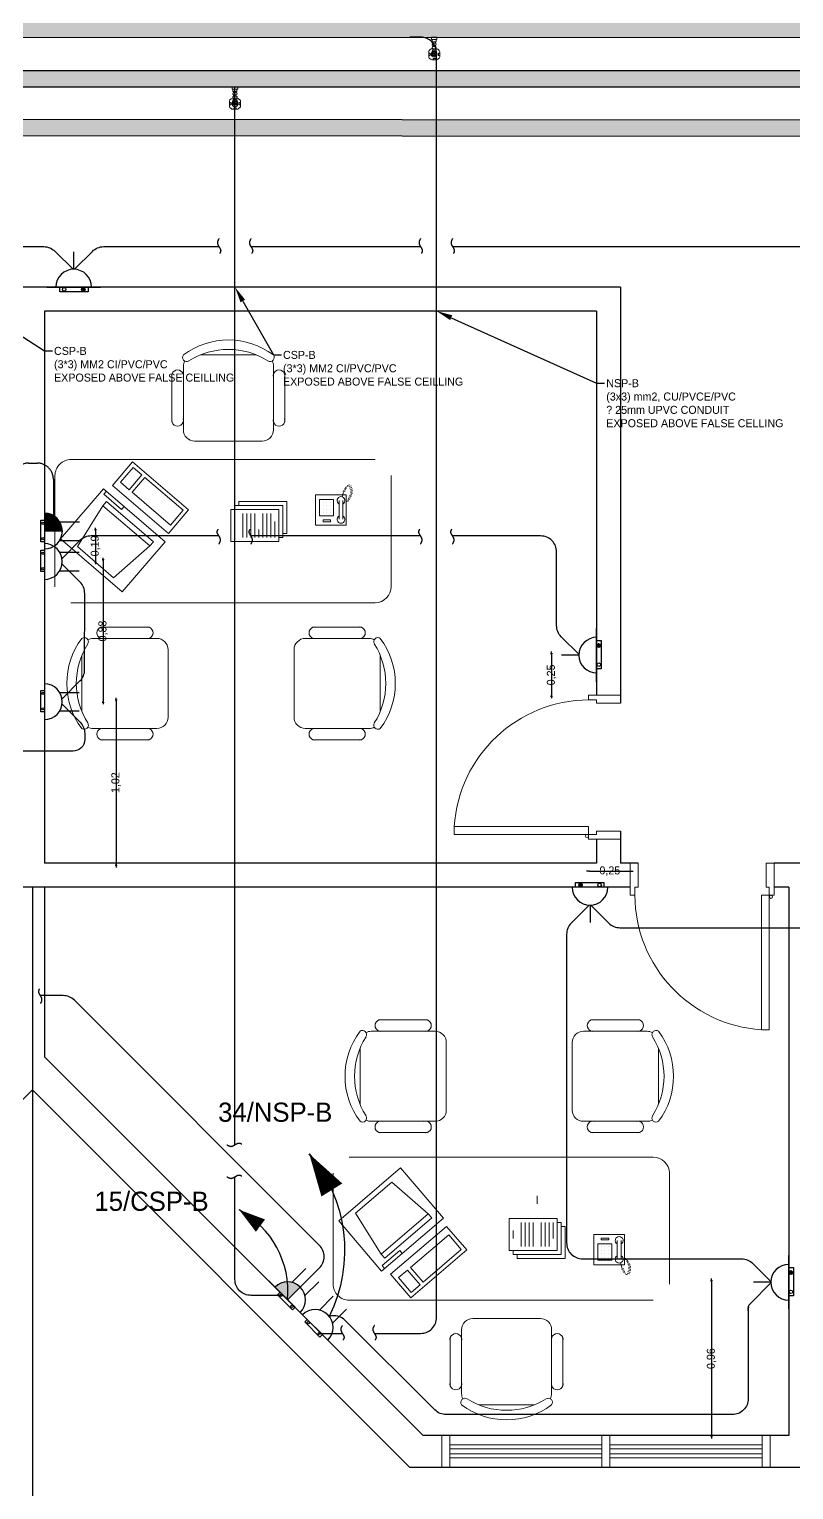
# Model space of a CAD drawing. Extents: x -1451 to 148, y -12854 to 856.
# Drawn here: x 65.38 to 70.16, y 338.76 to 347.89 of the extents above; entities that cross this region are included whole.
import ezdxf
from ezdxf import colors
from ezdxf.entities.mleader import LeaderData, LeaderLine
from ezdxf.enums import TextEntityAlignment as Align
from ezdxf.math import Vec2, Vec3

# ---------------------------------------------------------------- set-up
doc = ezdxf.new("R2010")
doc.units = 0
doc.header["$LTSCALE"] = 0.15
for name, pattern in [('CONTINOUS', [0]), ('HIDDEN', [0.375, 0.25, -0.125]), ('HIDDEN-Z', [3, 2, -1])]:
    doc.linetypes.add(name, pattern=pattern)
doc.layers.get('0').update_dxf_attribs({"color": 252})
doc.layers.get('Defpoints').update_dxf_attribs({"color": 252})
for name, color, linetype in [('0 BDH', 252, 'Continuous'), ('0 DISCON', 252, 'Continuous'), ('0 NORMAL WIRING', 252, 'Continuous'), ('0 sockets', 252, 'Continuous'), ('0 TEXTT', 4, 'Continuous'), ('0 TRATS', 252, 'Continuous'), ('0 UPS WIRING', 252, 'Continuous'), ('0 WIRING 3', 4, 'Continuous'), ('AUTOINCR', 7, 'Continuous'), ('CPTOOLS-TRAY', 1, 'Continuous'), ('E-SOCK', 2, 'Continuous'), ('TEXT', 3, 'Continuous'), ('WIRING', 4, 'Continuous')]:
    doc.layers.add(name, color=color, linetype=linetype)
for name, color, linetype, lineweight in [('0 DIM', 6, 'Continuous', 5), ('0 LEGEND', 140, 'Continuous', 0), ('anal', 252, 'Continuous', 20), ('DOOR', 252, 'Continuous', 20), ('EL-PULL BOX-50', 3, 'Continuous', 0), ('sofa', 252, 'Continuous', 9), ('TMG-LC-ACCEORISE', 1, 'Continuous', 0), ('wall', 252, 'Continuous', 30)]:
    doc.layers.add(name, color=color, linetype=linetype, lineweight=lineweight)
doc.styles.add('SDC-TEXT-ARB', font='sdc-arb.shx')
doc.dimstyles.new('ISO-25', dxfattribs={"dimtxt": 0.05, "dimasz": 0.01, "dimexe": 0, "dimexo": 0, "dimtad": 0, "dimtoh": 1, "dimtxsty": 'Standard', "dimblk": 'CLOSED', "dimcen": 2.5, "dimse1": 1, "dimse2": 1, "dimclrd": 1, "dimadec": 0, "dimazin": 0, "dimtfac": 1, "dimtix": 1, "dimtmove": 1, "dimatfit": 0, "dimfxl": 1, "dimarcsym": 0})

# ---------------------------------------------------------------- blocks, each defined once
blk = doc.blocks.new('CHAIR7')
for p, q in [((20, 12), (3, 12)), ((5.12, 15.04), (17.88, 15.04)), ((0, 9), (0, -9)), ((23, -7.44), (23, 7.44)), ((3, -12), (20, -12)), ((5.12, -15), (17.88, -15))]:
    blk.add_line(p, q)
for centre, radius, start, end in [((3, 9), 3, 90, 180), ((5.56, 13.54), 1.56, 73.7398, 286.2602), ((17.44, 13.54), 1.56, 253.7398, 106.2602), ((20, 9), 3, 62.4156, 90), ((22.34, 11.12), 1.1, 53.3099, 212.0274), ((7, 0), 20, 323.1301, 36.8699), ((4.82, 0), 19.64, 327.5758, 32.4242), ((3, -9), 3, 180, 270), ((20, -9), 3, 270, 297.5844), ((22.34, -11.12), 1.1, 147.9726, 306.6901), ((5.56, -13.5), 1.56, 73.7398, 286.2602), ((17.44, -13.5), 1.56, 253.7398, 106.2602)]:
    blk.add_arc(centre, radius, start, end)
blk = doc.blocks.new('RECTANG')
for p, q in [((1, 1), (0, 1)), ((0, 1), (0, 0)), ((1, 0), (1, 1)), ((0, 0), (1, 0))]:
    blk.add_line(p, q)
blk = doc.blocks.new('FNPHONE')
for p, q in [((-7.29, 6.54), (-7.29, 1.54)), ((-6.29, 6.54), (-6.29, 1.54)), ((-3.87, 4.85), (-3.87, 4.85)), ((-3.87, 3.91), (-3.87, 3.91)), ((-2.94, 4.85), (-2.94, 4.85)), ((-2.94, 3.91), (-2.94, 3.91)), ((-2, 4.85), (-2, 4.85)), ((-2, 3.91), (-2, 3.91)), ((-9.1, 0.22), (-9.7, 0.02)), ((-8.9, 0.62), (-9.5, 0.42)), ((-8.7, 1.02), (-9.3, 0.82)), ((-8.5, 1.42), (-9.1, 1.22)), ((-8.3, 1.82), (-8.9, 1.62)), ((-7.14, 0.56), (-7.5, -0.58)), ((-3.87, 2.97), (-3.87, 2.97)), ((-3.87, 2.03), (-3.87, 2.03)), ((-2.94, 2.97), (-2.94, 2.97)), ((-2.94, 2.03), (-2.94, 2.03)), ((-2, 2.97), (-2, 2.97)), ((-2, 2.03), (-2, 2.03)), ((-9.3, -0.18), (-9.9, -0.38)), ((-9.3, -0.58), (-9.9, -0.78)), ((-9.3, -0.98), (-9.9, -1.18)), ((-9.3, -1.38), (-9.9, -1.58)), ((-9.1, -1.78), (-9.7, -1.98)), ((-8.9, -2.18), (-9.5, -2.38)), ((-8.43, -2.46), (-9.03, -2.66)), ((-7.9, -1.98), (-8.5, -2.18)), ((-7.7, -1.58), (-8.3, -1.78)), ((-7.5, -1.18), (-8.1, -1.38)), ((-7.3, -0.78), (-7.9, -0.98))]:
    blk.add_line(p, q)
for centre, start, end in [((-6.79, 6.54), 298.4915, 241.5085), ((-6.79, 1.54), 118.4915, 61.5085)]:
    blk.add_arc(centre, 1.05, start, end)
for p, xscale, yscale, zscale in [((-8.21, 0), 8.20528234483245, 8.104073169521023, 8.20528234483245), ((-4.81, 1.25), 3.75, 4.375, 3.75), ((-4.03, 6.72), 2.03125, 0.46875, 2.03125)]:
    blk.add_blockref('RECTANG', p, dxfattribs=dict(xscale=xscale, yscale=yscale, zscale=zscale))
blk = doc.blocks.new('IBMAT', base_point=(61, 306))
for p, q in [((75, 307), (75, 306)), ((81, 307), (75, 307)), ((81, 306), (81, 307))]:
    blk.add_line(p, q)
at = {"xscale": 21, "yscale": 17, "zscale": 21}
blk.add_blockref('RECTANG', (61, 306), dxfattribs=at)
blk = doc.blocks.new('KEYBOARD', base_point=(60, 294))
for p, xscale, yscale, zscale in [((60, 294), 19, 8, 19), ((61, 295), 13, 5, 13), ((75, 295), 3, 5, 3)]:
    blk.add_blockref('RECTANG', p, dxfattribs=dict(xscale=xscale, yscale=yscale, zscale=zscale))
blk = doc.blocks.new('FNCOMP')
for p, q in [((-6.64, 16.23), (-8.5, 3.5)), ((6.08, 16.23), (-6.64, 16.23)), ((8, 3.5), (6.08, 16.23)), ((-8.5, 3.5), (-8.5, 2.04)), ((8, 3.5), (-8.5, 3.5)), ((-8.5, 2.04), (8, 2.04)), ((8, 2.04), (8, 3.5))]:
    blk.add_line(p, q)
at = {"xscale": 1.033846153846154, "yscale": 1.033846153846154, "zscale": 1.033846153846154}
for name, p in [('IBMAT', (-10.86, 0)), ('KEYBOARD', (-10.05, -10.5))]:
    blk.add_blockref(name, p, dxfattribs=at)
blk = doc.blocks.new('D90')
at = {"layer": 'DOOR'}
for points in [[(0.03, 0.2), (0.03, 1.04), (0.0783, 1.04), (0.0783, 0.2)], [(0.03, 0.2), (0, 0.2), (0, 0), (0.05, 0), (0.05, 0.15), (0.03, 0.15)], [(0.87, 0.2), (0.9, 0.2), (0.9, 0), (0.85, 0), (0.85, 0.15), (0.87, 0.15)]]:
    blk.add_lwpolyline(points, close=True, dxfattribs=at)
blk.add_circle((0.02, 0.21), 0.01, dxfattribs=at)
blk.add_arc((0.0251, 0.1967), 0.8449, 0.22177, 86.38894, dxfattribs=at)
blk = doc.blocks.new('ARCH')
at = {"layer": 'anal'}
for p, q in [((67.9582, 339.1), (70.0082, 339.1)), ((67.9582, 339), (67.9582, 339.1)), ((68.0082, 339.1), (68.0082, 338.9)), ((68.9582, 339.1), (68.9582, 338.9)), ((69.0082, 339.1), (69.0082, 338.9)), ((69.9582, 339.1), (69.9582, 338.9)), ((70.0082, 339), (70.0082, 339.1)), ((67.9582, 339), (67.9582, 338.9)), ((68.0082, 339.04), (68.9582, 339.04)), ((68.0082, 339.015), (68.9582, 339.015)), ((68.0082, 339), (68.0082, 338.9)), ((68.0082, 338.985), (68.9582, 338.985)), ((68.0082, 338.96), (68.9582, 338.96)), ((69.0082, 339.04), (69.9582, 339.04)), ((69.0082, 339.015), (69.9582, 339.015)), ((69.0082, 338.985), (69.9582, 338.985)), ((69.0082, 338.96), (69.9582, 338.96)), ((69.9582, 339), (69.9582, 338.9)), ((70.0082, 339), (70.0082, 338.9)), ((67.9582, 338.9), (70.0082, 338.9))]:
    blk.add_line(p, q, dxfattribs=at)
at = {"layer": 'sofa'}
for p, q in [((67.6409, 344.4032), (67.6409, 345.0976)), ((65.6409, 344.3032), (67.5409, 344.3032)), ((67.3791, 340.8389), (69.2791, 340.8389)), ((69.3791, 340.7389), (69.3791, 340.0445))]:
    blk.add_line(p, q, dxfattribs=at)
for points in [[(67.5409, 345.1976), (65.6409, 345.1976, 0.414214), (65.5409, 345.0976), (65.5409, 344.4032)], [(69.2791, 339.9445), (67.3791, 339.9445, -0.414214), (67.2791, 340.0445), (67.2791, 340.7389)]]:
    blk.add_lwpolyline(points, format="xyb", dxfattribs=at)
for points in [[(66.6394, 344.6861), (66.9394, 344.6861), (66.9394, 344.8861), (66.6394, 344.8861), (66.6394, 344.6861)], [(66.9394, 344.7111), (66.9644, 344.7111), (66.9644, 344.9111), (66.6644, 344.9111), (66.6644, 344.8861)], [(66.9644, 344.7361), (66.9894, 344.7361), (66.9894, 344.9361), (66.6894, 344.9361), (66.6894, 344.9111)], [(66.6644, 344.7611), (66.6644, 344.8111)], [(66.7144, 344.7111), (66.7144, 344.8611)], [(66.7394, 344.7111), (66.7394, 344.8611)], [(66.7644, 344.7111), (66.7644, 344.8611)], [(66.7894, 344.7111), (66.7894, 344.8611)], [(66.8394, 344.7111), (66.8394, 344.8611)], [(66.8644, 344.7111), (66.8644, 344.8611)], [(66.8894, 344.7111), (66.8894, 344.8611)], [(66.9144, 344.7111), (66.9144, 344.8111)], [(66.8144, 344.7111), (66.8144, 344.7611)], [(68.5527, 340.5973), (68.5527, 340.5473)], [(68.3777, 340.4561), (68.6777, 340.4561), (68.6777, 340.2561), (68.3777, 340.2561), (68.3777, 340.4561)], [(68.6777, 340.4311), (68.7027, 340.4311), (68.7027, 340.2311), (68.4027, 340.2311), (68.4027, 340.2561)], [(68.4527, 340.4311), (68.4527, 340.2811)], [(68.4777, 340.4311), (68.4777, 340.2811)], [(68.5027, 340.4311), (68.5027, 340.2811)], [(68.5277, 340.4311), (68.5277, 340.2811)], [(68.5777, 340.4311), (68.5777, 340.2811)], [(68.6027, 340.4311), (68.6027, 340.2811)], [(68.6277, 340.4311), (68.6277, 340.2811)], [(68.6527, 340.4311), (68.6527, 340.3311)], [(68.4027, 340.3811), (68.4027, 340.3311)], [(68.7027, 340.4061), (68.7277, 340.4061), (68.7277, 340.2061), (68.4277, 340.2061), (68.4277, 340.2311)]]:
    blk.add_lwpolyline(points, dxfattribs=at)
for centre, start, end in [((67.5409, 344.4032), 270, 0), ((69.2791, 340.7389), 0, 90)]:
    blk.add_arc(centre, 0.1, start, end, dxfattribs=at)
at = {"layer": 'wall'}
for p, q in [((69.075, 346.275), (61.725, 346.275)), ((69.075, 346.275), (69.075, 343.6755)), ((68.925, 346.125), (65.475, 346.125)), ((65.475, 346.125), (65.475, 342.675)), ((68.925, 346.125), (68.925, 343.7255)), ((69.075, 342.8755), (69.075, 342.675)), ((68.925, 342.8255), (68.925, 342.675)), ((68.925, 342.675), (65.475, 342.675)), ((69.1837, 342.675), (69.075, 342.675)), ((70.3663, 342.675), (70.0337, 342.675)), ((69.1337, 342.525), (65.475, 342.525)), ((65.475, 342.525), (65.475, 341.4664)), ((70.125, 342.525), (70.0337, 342.525)), ((70.125, 342.525), (70.125, 339.1)), ((67.8414, 339.1), (65.475, 341.4664)), ((65.4, 341.2586), (63.0414, 338.9)), ((67.7586, 338.9), (65.4, 341.2586)), ((70.125, 339.1), (67.8414, 339.1)), ((72.6414, 338.9), (67.7586, 338.9))]:
    blk.add_line(p, q, dxfattribs=at)
at = {"layer": 'DOOR'}
for p, rotation in [((69.075, 342.8255), 90), ((70.0337, 342.675), 180)]:
    blk.add_blockref('D90', p, dxfattribs=dict(at, rotation=rotation))
at = {"layer": 'sofa'}
for name, p, xscale, yscale, zscale, rotation in [('CHAIR7', (66.6243, 345.3122), 0.0234375, 0.0234375, 0.0234375, 90), ('FNCOMP', (66.0364, 344.8495), 0.02343749999997079, 0.02343749999997079, 0.02343749999997079, 139.3987053547845), ('FNPHONE', (67.1685, 344.9773), 0.0234375, 0.0234375, 0.0234375, 180), ('CHAIR7', (66.2474, 343.7985), 0.0234375, 0.0234375, 0.0234375, 180), ('CHAIR7', (67.0344, 343.7985), -0.0234375, 0.0234375, 0.0234375, 180), ('FNCOMP', (67.7746, 340.2926), -0.02343749999997079, 0.0234375, 0.0234375, 40.60129464521547), ('CHAIR7', (68.3625, 339.8299), -0.0234375, 0.0234375, 0.0234375, 90)]:
    blk.add_blockref(name, p, dxfattribs=dict(at, xscale=xscale, yscale=yscale, zscale=zscale, rotation=rotation))
at = {"layer": 'sofa', "yscale": 0.0234375, "zscale": 0.0234375}
for name, p, xscale in [('CHAIR7', (67.9856, 341.3437), -0.0234375), ('CHAIR7', (68.7727, 341.3437), 0.0234375), ('FNPHONE', (68.9067, 340.1648), -0.0234375)]:
    blk.add_blockref(name, p, dxfattribs=dict(at, xscale=xscale))
blk = doc.blocks.new('*U292')
at = {"linetype": 'ByBlock'}
h = blk.add_hatch(dxfattribs=at)
h.set_pattern_fill('ANGLE', color=2)
h.set_pattern_definition([(0, (-301.6926, 2.516), (0, 6.985), [5.08, -1.905]), (90, (-301.6926, 2.516), (-6.985, 4e-16), [5.08, -1.905])])
h.paths.add_polyline_path([(87, -25, 1), (127, -25, 1)])
at = {"color": 6, "linetype": 'ByBlock'}
blk.add_lwpolyline([(-154, 0), (164, 0), (164, -52), (-154, -52)], close=True, dxfattribs=at)
for centre in [(-107, -25), (107, -25)]:
    blk.add_circle(centre, 20.1, dxfattribs=at)
at = {"layer": 'E-SOCK'}
for p, q in [((0, 200), (0, 395)), ((-300, 0), (300, 0))]:
    blk.add_line(p, q, dxfattribs=at)
blk.add_arc((0, 0), 200, 0, 180, dxfattribs=at)
blk = doc.blocks.new('s')
at = {"layer": '0 BDH', "linetype": 'ByBlock'}
h = blk.add_hatch(dxfattribs=at)
h.set_pattern_fill('ANGLE', color=2)
h.set_pattern_definition([(0, (-147.759, -393.318), (0, 6.985), [5.08, -1.905]), (90, (-147.759, -393.318), (-6.985, 4e-16), [5.08, -1.905])])
h.paths.add_polyline_path([(0.073, 0.002, 1), (0.054, 0.002, 1)])
at = {"layer": '0 BDH', "color": 6, "linetype": 'ByBlock'}
blk.add_lwpolyline([(-0.089, 0.015), (0.089, 0.015), (0.089, -0.015), (-0.089, -0.015)], close=True, dxfattribs=at)
for centre in [(-0.064, 0.002), (0.064, 0.002)]:
    blk.add_circle(centre, 0.00918, dxfattribs=at)
blk = doc.blocks.new('*U276')
at = {"layer": 'E-SOCK'}
for p, q in [((-0.077, -0.021), (-0.077, 0.142)), ((0.077, -0.021), (0.077, 0.142)), ((-0.223, -0.149), (0.223, -0.149))]:
    blk.add_line(p, q, dxfattribs=at)
blk.add_arc((0, -0.149), 0.149, 0, 180, dxfattribs=at)
at = {"layer": '0 BDH', "color": 6, "linetype": 'ByBlock'}
blk.add_blockref('s', (-0.005, -0.163), dxfattribs=at)
blk = doc.blocks.new('*U282')
at = {"layer": 'E-SOCK'}
h = blk.add_hatch(color=256, dxfattribs=at)
h.dxf.hatch_style = 1
h.paths.add_polyline_path([(0, 0.074, 0.414214), (-0.149, -0.074), (0, -0.074)])
for p, q in [((-0.077, 0.053), (-0.077, 0.217)), ((0.077, 0.053), (0.077, 0.217)), ((-0.223, -0.074), (0.223, -0.074))]:
    blk.add_line(p, q, dxfattribs=at)
blk.add_lwpolyline([(0, 0.074), (0, -0.074)], dxfattribs=at)
blk.add_arc((0, -0.074), 0.149, 0, 180, dxfattribs=at)
at = {"layer": '0 BDH', "color": 6, "linetype": 'ByBlock'}
blk.add_blockref('s', (-0.001, -0.089), dxfattribs=at)
blk = doc.blocks.new('*U277')
at = {"layer": 'E-SOCK'}
for p, q in [((-0.077, -0.021), (-0.077, 0.142)), ((0.077, -0.021), (0.077, 0.142)), ((-0.223, -0.149), (0.223, -0.149))]:
    blk.add_line(p, q, dxfattribs=at)
blk.add_arc((0, -0.149), 0.149, 0, 180, dxfattribs=at)
at = {"layer": '0 BDH', "color": 6, "linetype": 'ByBlock'}
blk.add_blockref('s', (-0.005, -0.163), dxfattribs=at)
blk = doc.blocks.new('endtick', base_point=(-3267.27, -69559.4))
at = {"layer": 'WIRING', "color": 2, "linetype": 'HIDDEN'}
blk.add_spline([(-3267.27, -69509.4), (-3276.985, -69534.4), (-3267.27, -69559.4), (-3256.425, -69584.4), (-3267.27, -69609.4)], degree=3, dxfattribs=at)
blk = doc.blocks.new('*U64')
at = {"transparency": 33554687}
blk.add_line((-558.4, 70.7), (-626.2, 129.6), dxfattribs=at)
blk.add_lwpolyline([(-626.2, 129.6, 0, 96, 0), (-492.9, 30.1, 96, 96, 0)], format="xyseb", dxfattribs=at)
at = {"ltscale": 0.2, "transparency": 33554687}
blk.add_arc((-214.3, 542.2), 583, 225.0509, 291.5678, dxfattribs=at)
blk = doc.blocks.new('N')
at = {"layer": 'TEXT', "transparency": 33554687, "xscale": -0.0016, "yscale": 0.0016, "zscale": 0.0016, "rotation": 68.01807446485657}
blk.add_blockref('*U64', (0, 0), dxfattribs=at)
blk = doc.blocks.new('U')
at = {"color": 2, "transparency": 33554687}
blk.add_line((0.2034, 0.5248), (0.1838, 0.6124), dxfattribs=at)
blk.add_lwpolyline([(0.1838, 0.6124, 0, 0.096, 0), (0.2079, 0.4479, 0.096, 0.096, 0)], format="xyseb", dxfattribs=at)
at = {"color": 2, "ltscale": 0.2, "transparency": 33554687}
blk.add_arc((-0.375, 0.4464), 0.583, 310.035, 16.55191, dxfattribs=at)
blk = doc.blocks.new('*U299')
at = {"layer": 'CPTOOLS-TRAY'}
h = blk.add_hatch(dxfattribs=at)
h.set_pattern_fill('HEX', color=0, scale=0.005)
h.paths.add_polyline_path([(0.05, 46.3971), (-0.05, 46.3971), (-0.05, 0), (0.05, 0)])
at = {"layer": 'CPTOOLS-TRAY', "color": 0}
blk.add_lwpolyline([(0.05, 46.3971), (-0.05, 46.3971), (-0.05, 0), (0.05, 0)], close=True, dxfattribs=at)
blk = doc.blocks.new('K7X7X1U5B4')
at = {"layer": '0 WIRING 3', "color": 0, "linetype": 'ByBlock', "rotation": 270}
blk.add_blockref('*U299', (44.2716, 347.5774), dxfattribs=at)
blk = doc.blocks.new('*U237')
at = {"layer": 'CPTOOLS-TRAY'}
h = blk.add_hatch(dxfattribs=at)
h.set_pattern_fill('HEX', color=0, scale=0.005)
h.paths.add_polyline_path([(0.05, 45.3064), (-0.05, 45.3064), (-0.05, 0), (0.05, 0)])
at = {"layer": 'CPTOOLS-TRAY', "color": 0}
blk.add_lwpolyline([(0.05, 45.3064), (-0.05, 45.3064), (-0.05, 0), (0.05, 0)], close=True, dxfattribs=at)
blk = doc.blocks.new('C5A2A8X4T8')
at = {"layer": '0 TRATS', "color": 0, "linetype": 'ByBlock', "rotation": 89.99340479670673}
blk.add_blockref('*U237', (90.3619, 347.268), dxfattribs=at)
blk = doc.blocks.new('*U258')
at = {"layer": 'CPTOOLS-TRAY'}
h = blk.add_hatch(dxfattribs=at)
h.set_pattern_fill('HEX', color=0, scale=0.005)
h.paths.add_polyline_path([(0.05, 45.5318), (-0.05, 45.5318), (-0.05, 0), (0.05, 0)])
at = {"layer": 'CPTOOLS-TRAY', "color": 0}
blk.add_lwpolyline([(0.05, 45.5318), (-0.05, 45.5318), (-0.05, 0), (0.05, 0)], close=True, dxfattribs=at)
blk = doc.blocks.new('W2J0O4G0K3')
at = {"layer": '0 TRATS', "color": 0, "linetype": 'ByBlock', "rotation": 89.99794390025974}
blk.add_blockref('*U258', (90.9795, 347.8855), dxfattribs=at)
blk = doc.blocks.new('JUNCTION BOX 2')
at = {"layer": 'TMG-LC-ACCEORISE', "color": 1, "ltscale": 0.4}
blk.add_lwpolyline([(-27, -85), (27, -85, 0.198912), (40, -79), (54, -66, 0.198912), (59, -53), (59, 2, 0.198912), (54, 15), (40, 28, 0.198912), (27, 34), (-27, 34, 0.198912), (-40, 28), (-54, 15, 0.198912), (-60, 2), (-60, -25), (-60, -53, 0.198912), (-54, -66), (-40, -79, 0.198912)], format="xyb", close=True, dxfattribs=at)
for points in [[(-14, 34), (12, 34), (12, 20), (-14, 20)], [(-60, -12), (-60, -39), (-45, -39), (-45, -12)], [(-14, -85), (12, -85), (12, -71), (-14, -71)], [(59, -12), (59, -39), (45, -39), (45, -12)]]:
    blk.add_lwpolyline(points, close=True, dxfattribs=at)
at = {"layer": 'TMG-LC-ACCEORISE', "color": 1}
for points in [[(0, 7), (0, -58)], [(-32, -25), (32, -25)]]:
    blk.add_lwpolyline(points, dxfattribs=at)
blk.add_circle((0, -25), 32.2, dxfattribs=at)
blk = doc.blocks.new('EMT CON. ADAPTER')
at = {"linetype": 'CONTINOUS'}
for points in [[(-60, 25), (-60, -25), (-30, -25), (-30, 25)], [(0, 35), (-30, 35), (-30, -35), (0, -35)]]:
    blk.add_lwpolyline(points, close=True, dxfattribs=at)
blk = doc.blocks.new('WERG')
at = {"layer": '0 LEGEND', "color": 1, "ltscale": 0.05}
for p, q in [((-43, 16), (-43, -16)), ((-27, 26), (-33, 26)), ((-17, 17), (0, 17)), ((-17, -16), (-17, 16)), ((-33, -26), (-27, -26)), ((-17, -17), (0, -17))]:
    blk.add_line(p, q, dxfattribs=at)
for centre, start, end in [((-33, 16), 90.0002, 180.0002), ((-27, 16), 0.0002, 90.0002), ((-33, -16), 180.0002, 270.0002), ((-27, -16), 270.0002, 0.0002)]:
    blk.add_arc(centre, 10, start, end, dxfattribs=at)
blk = doc.blocks.new('*U304')
at = {"layer": '0 LEGEND', "ltscale": 0.05}
for p in [(-189, 0), (-146, 0), (-103, 0), (-60, 0)]:
    blk.add_blockref('WERG', p, dxfattribs=at)
at = {"layer": '0 LEGEND', "ltscale": 0.05, "xscale": -1, "rotation": 180}
blk.add_blockref('EMT CON. ADAPTER', (0, 0), dxfattribs=at)
blk = doc.blocks.new('DD')
at = {"layer": 'EL-PULL BOX-50', "extrusion": (-3.54521e-15, -0.013854, 0.999904), "xscale": -0.002311763713811701, "yscale": 0.002311763713811701, "zscale": 0.002311763713811699, "rotation": 180}
blk.add_blockref('JUNCTION BOX 2', (0, 0.367, -0.001), dxfattribs=at)
at = {"layer": 'EL-PULL BOX-50', "xscale": -0.001964999156739888, "yscale": 0.001964999156739888, "zscale": 0.001964999156739888, "rotation": 90}
blk.add_blockref('*U304', (0, 0), dxfattribs=at)
blk = doc.blocks.new('_Closed')
at = {"color": 0, "linetype": 'ByBlock', "lineweight": -2}
for p, q in [((-1, 0.17), (0, 0)), ((-1, 0.17), (-1, -0.17)), ((0, 0), (-1, -0.17)), ((0, 0), (-1, 0))]:
    blk.add_line(p, q, dxfattribs=at)
blk = doc.blocks.new('*D462')
at = {"layer": '0 DIM', "color": 1, "linetype": 'ByBlock', "lineweight": -2, "transparency": 16777216}
for p, q in [((68.8711, 342.6257), (68.8611, 342.6257)), ((68.8811, 342.6257), (69.1337, 342.6257)), ((69.1437, 342.6257), (69.1537, 342.6257))]:
    blk.add_line(p, q, dxfattribs=at)
at = {"layer": 'Defpoints', "color": 0, "linetype": 'ByBlock', "transparency": 16777216}
for p in [(69.1337, 342.6257), (68.8811, 342.5395), (69.1337, 342.525)]:
    blk.add_point(p, dxfattribs=at)
at = {"layer": '0 DIM', "color": 1, "linetype": 'ByBlock', "lineweight": -2, "transparency": 16777216, "xscale": 0.01, "yscale": 0.01, "zscale": 0.01}
blk.add_blockref('_Closed', (68.8811, 342.6257), dxfattribs=at)
at = {"layer": '0 DIM', "color": 1, "linetype": 'ByBlock', "lineweight": -2, "transparency": 16777216, "xscale": 0.01, "yscale": 0.01, "zscale": 0.01, "rotation": 180}
blk.add_blockref('_Closed', (69.1337, 342.6257), dxfattribs=at)
at = {"layer": '0 DIM', "color": 0, "linetype": 'ByBlock', "transparency": 16777216, "insert": (69.0074, 342.6257), "char_height": 0.05, "attachment_point": 5}
blk.add_mtext('0,25', dxfattribs=at)
blk = doc.blocks.new('*D465')
at = {"layer": '0 DIM', "color": 1, "linetype": 'ByBlock', "lineweight": -2, "transparency": 16777216}
for p, q in [((69.6427, 340.0696), (69.6427, 340.0796)), ((69.6427, 340.0596), (69.6427, 339.1)), ((69.6427, 339.09), (69.6427, 339.08))]:
    blk.add_line(p, q, dxfattribs=at)
at = {"layer": 'Defpoints', "color": 0, "linetype": 'ByBlock', "transparency": 16777216}
for p in [(70.125, 340.0596), (69.6427, 339.1), (70.125, 339.1)]:
    blk.add_point(p, dxfattribs=at)
at = {"layer": '0 DIM', "color": 1, "linetype": 'ByBlock', "lineweight": -2, "transparency": 16777216, "xscale": 0.01, "yscale": 0.01, "zscale": 0.01}
for p, rotation in [((69.6427, 340.0596), 270), ((69.6427, 339.1), 90)]:
    blk.add_blockref('_Closed', p, dxfattribs=dict(at, rotation=rotation))
at = {"layer": '0 DIM', "color": 0, "linetype": 'ByBlock', "transparency": 16777216, "insert": (69.6427, 339.5798), "char_height": 0.05, "attachment_point": 5, "rotation": 90}
blk.add_mtext('0,96', dxfattribs=at)
blk = doc.blocks.new('*D478')
at = {"layer": '0 DIM', "color": 1, "linetype": 'ByBlock', "lineweight": -2, "transparency": 16777216}
for p, q in [((68.6434, 343.9882), (68.6434, 343.9982)), ((68.6434, 343.9782), (68.6434, 343.7255)), ((68.6434, 343.7155), (68.6434, 343.7055))]:
    blk.add_line(p, q, dxfattribs=at)
at = {"layer": 'Defpoints', "color": 0, "linetype": 'ByBlock', "transparency": 16777216}
for p in [(68.9395, 343.9782), (68.6434, 343.7255), (68.9395, 343.7255)]:
    blk.add_point(p, dxfattribs=at)
at = {"layer": '0 DIM', "color": 1, "linetype": 'ByBlock', "lineweight": -2, "transparency": 16777216, "xscale": 0.01, "yscale": 0.01, "zscale": 0.01}
for p, rotation in [((68.6434, 343.9782), 270), ((68.6434, 343.7255), 90)]:
    blk.add_blockref('_Closed', p, dxfattribs=dict(at, rotation=rotation))
at = {"layer": '0 DIM', "color": 0, "linetype": 'ByBlock', "transparency": 16777216, "insert": (68.6434, 343.8519), "char_height": 0.05, "attachment_point": 5, "rotation": 90}
blk.add_mtext('0,25', dxfattribs=at)
blk = doc.blocks.new('*D479')
at = {"layer": '0 DIM', "color": 1, "linetype": 'ByBlock', "lineweight": -2, "transparency": 16777216}
for p, q in [((65.9229, 343.6981), (65.9229, 343.7081)), ((65.9229, 343.6881), (65.9229, 342.6688)), ((65.9229, 342.6588), (65.9229, 342.6488))]:
    blk.add_line(p, q, dxfattribs=at)
at = {"layer": 'Defpoints', "color": 0, "linetype": 'ByBlock', "transparency": 16777216}
for p in [(65.4641, 343.6881), (65.4641, 342.6688), (65.9229, 342.6688)]:
    blk.add_point(p, dxfattribs=at)
at = {"layer": '0 DIM', "color": 1, "linetype": 'ByBlock', "lineweight": -2, "transparency": 16777216, "xscale": 0.01, "yscale": 0.01, "zscale": 0.01}
for p, rotation in [((65.9229, 343.6881), 270), ((65.9229, 342.6688), 90)]:
    blk.add_blockref('_Closed', p, dxfattribs=dict(at, rotation=rotation))
at = {"layer": '0 DIM', "color": 0, "linetype": 'ByBlock', "transparency": 16777216, "insert": (65.9229, 343.1784), "char_height": 0.05, "attachment_point": 5, "rotation": 90}
blk.add_mtext('1,02', dxfattribs=at)
blk = doc.blocks.new('*D481')
at = {"layer": '0 DIM', "color": 1, "linetype": 'ByBlock', "lineweight": -2, "transparency": 16777216}
for p, q in [((65.842, 344.5742), (65.842, 344.5842)), ((65.842, 344.5642), (65.842, 343.6881)), ((65.842, 343.6781), (65.842, 343.6681))]:
    blk.add_line(p, q, dxfattribs=at)
at = {"layer": 'Defpoints', "color": 0, "linetype": 'ByBlock', "transparency": 16777216}
for p in [(65.4641, 344.5642), (65.4754, 343.6881), (65.842, 343.6881)]:
    blk.add_point(p, dxfattribs=at)
at = {"layer": '0 DIM', "color": 1, "linetype": 'ByBlock', "lineweight": -2, "transparency": 16777216, "xscale": 0.01, "yscale": 0.01, "zscale": 0.01}
for p, rotation in [((65.842, 344.5642), 270), ((65.842, 343.6881), 90)]:
    blk.add_blockref('_Closed', p, dxfattribs=dict(at, rotation=rotation))
at = {"layer": '0 DIM', "color": 0, "linetype": 'ByBlock', "transparency": 16777216, "insert": (65.842, 344.1262), "char_height": 0.05, "attachment_point": 5, "rotation": 90}
blk.add_mtext('0,88', dxfattribs=at)
blk = doc.blocks.new('*D482')
at = {"layer": '0 DIM', "color": 1, "linetype": 'ByBlock', "lineweight": -2, "transparency": 16777216}
for p, q in [((65.7937, 344.7615), (65.7937, 344.7715)), ((65.7937, 344.7515), (65.7937, 344.5642)), ((65.7937, 344.5542), (65.7937, 344.5442))]:
    blk.add_line(p, q, dxfattribs=at)
at = {"layer": 'Defpoints', "color": 0, "linetype": 'ByBlock', "transparency": 16777216}
for p in [(65.4638, 344.7515), (65.4641, 344.5642), (65.7937, 344.5642)]:
    blk.add_point(p, dxfattribs=at)
at = {"layer": '0 DIM', "color": 1, "linetype": 'ByBlock', "lineweight": -2, "transparency": 16777216, "xscale": 0.01, "yscale": 0.01, "zscale": 0.01}
for p, rotation in [((65.7937, 344.7515), 270), ((65.7937, 344.5642), 90)]:
    blk.add_blockref('_Closed', p, dxfattribs=dict(at, rotation=rotation))
at = {"layer": '0 DIM', "color": 0, "linetype": 'ByBlock', "transparency": 16777216, "insert": (65.7937, 344.6578), "char_height": 0.05, "attachment_point": 5, "rotation": 90}
blk.add_mtext('0,19', dxfattribs=at)

msp = doc.modelspace()

# ---------------------------------------------------------------- linework, layer by layer
at = {"layer": '0 NORMAL WIRING', "color": 3}
for points in [[(65.1892, 346.5277), (65.4707, 346.5277, -0.198913), (65.5414, 346.4985), (65.6536, 346.3863)], [(65.6628, 346.3863), (65.7749, 346.4984, -0.198912), (65.8456, 346.5277), (66.5653, 346.5277)], [(66.5653, 344.7201), (65.7677, 344.7201, 0.198912), (65.697, 344.6908), (65.5849, 344.5787)], [(68.8137, 343.9805), (68.7043, 344.0899, -0.198912), (68.675, 344.1606), (68.675, 344.6201, 0.414214), (68.575, 344.7201), (68.025, 344.7201)], [(65.5849, 343.7026), (65.697, 343.8147, 0.198759), (65.7263, 343.8854), (65.7266, 344.3614, 0.199065), (65.6973, 344.4322), (65.5852, 344.5443)], [(65.5852, 343.6682), (65.6973, 343.5561, -0.198912), (65.7266, 343.4853), (65.7266, 343.4481, -0.414214), (65.6535, 343.375), (65.3155, 343.375, -0.414214), (65.2155, 343.475), (65.2155, 343.7977)], [(68.8787, 342.4137), (68.7666, 342.3016, 0.198912), (68.7373, 342.2309), (68.7373, 340.3033, 0.414214), (68.8373, 340.2033), (69.8309, 340.2033, -0.198912), (69.9016, 340.174), (70.0137, 340.0619)], [(68.888, 342.4137), (69.0001, 342.3015, 0.198912), (69.0708, 342.2723), (71.3292, 342.2723, 0.198912), (71.3999, 342.3015), (71.512, 342.4137)], [(69.8723, 339.8803), (69.8722, 339.8808, -0.245448), (69.886, 339.925), (70.0137, 340.0527)]]:
    msp.add_lwpolyline(points, format="xyb", dxfattribs=at)
for points in [[(66.7653, 346.5277), (67.825, 346.5277)], [(68.025, 346.5277), (77.25, 346.5277)], [(67.825, 344.7201), (66.7653, 344.7201)]]:
    msp.add_lwpolyline(points, dxfattribs=at)
at = {"layer": '0 sockets', "color": 1, "linetype": 'ByBlock'}
msp.add_lwpolyline([(67.5361, 339.7374), (67.825, 339.7374, 0.414214), (67.925, 339.8374), (67.925, 347.7364, 0.414214), (67.825, 347.8364), (67.7578, 347.8364)], format="xyb", dxfattribs=at)
at = {"layer": '0 sockets', "color": 6, "linetype": 'ByBlock'}
msp.add_lwpolyline([(66.6653, 340.9158), (66.6653, 347.5274)], dxfattribs=at)
at = {"layer": '0 sockets', "color": 3}
for points in [[(65.475, 342.525), (65.325, 342.525)], [(65.4, 342.525), (65.4, 337.3009)]]:
    msp.add_lwpolyline(points, dxfattribs=at)
at = {"layer": '0 sockets', "color": 6, "linetype": 'ByBlock'}
msp.add_lwpolyline([(66.9532, 339.9747), (66.7653, 339.9747, -0.414214), (66.6653, 340.0747), (66.6653, 340.7158)], format="xyb", dxfattribs=at)
at = {"layer": '0 sockets', "color": 3}
msp.add_lwpolyline([(69.8727, 339.9011, 0.010853), (69.8723, 339.8803), (69.8723, 339.3299, -0.414214), (69.7723, 339.2299), (67.985, 339.2299, -0.198912), (67.9143, 339.2592), (67.3546, 339.8188, 0.278702), (67.2542, 339.8436)], format="xyb", dxfattribs=at)
at = {"layer": '0 sockets', "color": 1, "linetype": 'ByBlock'}
msp.add_lwpolyline([(67.1911, 339.7374), (67.3361, 339.7374)], dxfattribs=at)
at = {"layer": '0 UPS WIRING', "color": 2, "linetype": 'HIDDEN-Z'}
msp.add_lwpolyline([(65.276, 345.0137), (65.276, 345.075, -0.414214), (65.376, 345.175), (65.4307, 345.175, -0.414214), (65.5307, 345.075), (65.5307, 344.8465)], format="xyb", dxfattribs=at)
at = {"layer": '0 UPS WIRING', "color": 2}
msp.add_lwpolyline([(67.0732, 340.0257), (67.1935, 340.1461, 0.414214), (67.1935, 340.2875), (65.6623, 341.8187, 0.198912), (65.5916, 341.848), (65.45, 341.848)], format="xyb", dxfattribs=at)

# ---------------------------------------------------------------- block references
at = {"layer": '0 BDH', "color": 6, "linetype": 'ByBlock'}
for name, p, rotation in [('N', (67.2542, 339.8436), 17.29311715899471), ('U', (66.9944, 339.947), 45.00000000560612)]:
    msp.add_blockref(name, p, dxfattribs=dict(at, rotation=rotation))
at = {"layer": '0 DISCON', "color": 6, "linetype": 'ByBlock', "xscale": 0.001, "yscale": 0.001, "zscale": 0.001, "rotation": 180}
msp.add_blockref('endtick', (65.45, 341.848), dxfattribs=at)
at = {"layer": '0 sockets', "color": 3}
msp.add_blockref('ARCH', (0, 0), dxfattribs=at)
at = {"layer": '0 sockets', "color": 3, "xscale": 0.000557, "yscale": 0.000557, "zscale": 0.000557}
msp.add_blockref('*U292', (65.6578, 346.275), dxfattribs=at)
at = {"layer": '0 sockets', "color": 3}
for name, p, xscale, yscale, zscale, rotation in [('*U282', (65.5307, 344.7504), 0.75, 0.75, 0.75, 270), ('*U277', (65.5864, 344.5604), 0.75, 0.75, 0.75, 270), ('*U292', (68.925, 343.9755), 0.0005570000000000001, 0.0005570000000000001, 0.0005570000000000001, 90), ('*U276', (65.5864, 343.6843), 0.75, 0.75, 0.75, 270), ('*U292', (68.8837, 342.525), 0.000557, 0.000557, 0.000557, 180), ('*U282', (67.0338, 339.9863), 0.7499999999999998, 0.7499999999999998, 0.7499999999999998, 315.0000000056117), ('*U292', (70.125, 340.0569), 0.0005570000000000001, 0.0005570000000000001, 0.0005570000000000001, 90.00000000011096), ('*U276', (67.2452, 339.8537), 0.7500000000000001, 0.7500000000000001, 0.7500000000000001, 315.0000000057145)]:
    msp.add_blockref(name, p, dxfattribs=dict(at, xscale=xscale, yscale=yscale, zscale=zscale, rotation=rotation))
at = {"layer": '0 TRATS', "color": 1, "linetype": 'ByBlock'}
msp.add_blockref('W2J0O4G0K3', (0, 0), dxfattribs=at)
at = {"layer": '0 TRATS', "color": 4, "linetype": 'ByBlock'}
msp.add_blockref('C5A2A8X4T8', (0, 0), dxfattribs=at)
at = {"layer": '0 TRATS', "color": 6, "linetype": 'ByBlock'}
msp.add_blockref('K7X7X1U5B4', (0, 0), dxfattribs=at)
at = {"layer": '0 WIRING 3', "color": 6, "linetype": 'ByBlock'}
for name, p, xscale, yscale, zscale, rotation in [('DD', (67.9099, 347.8364), 0.25, 0.25, 0.25, 180), ('DD', (66.6653, 347.5274), 0.25, 0.25, 0.25, 180), ('endtick', (66.5653, 346.5277), 0.0009999999999999842, 0.0009999999999999842, 0.0009999999999999842, 9.827202363802884e-05), ('endtick', (66.7653, 346.5277), 0.0009999999999999842, 0.0009999999999999842, 0.0009999999999999842, 9.827202261068062e-05), ('endtick', (67.825, 346.5277), 0.0009999999999999842, 0.0009999999999999842, 0.0009999999999999842, 9.827202264823334e-05), ('endtick', (68.025, 346.5277), 0.0009999999999999842, 0.0009999999999999842, 0.0009999999999999842, 9.8272021768052e-05), ('endtick', (66.5653, 344.7201), 0.001, 0.001, 0.001, 180), ('endtick', (66.7653, 344.7201), 0.001, 0.001, 0.001, 180.0000000000018), ('endtick', (67.825, 344.7201), 0.001, 0.001, 0.001, 180.0000000000031), ('endtick', (68.025, 344.7201), 0.001, 0.001, 0.001, 180), ('endtick', (66.6653, 340.9158), 0.001, 0.001, 0.001, 90), ('endtick', (66.6653, 340.7158), 0.001, 0.001, 0.001, 90)]:
    msp.add_blockref(name, p, dxfattribs=dict(at, xscale=xscale, yscale=yscale, zscale=zscale, rotation=rotation))
at = {"layer": '0 WIRING 3', "color": 6, "linetype": 'ByBlock', "xscale": 0.001, "yscale": 0.001, "zscale": 0.001}
for p in [(67.3361, 339.7374), (67.5361, 339.7374)]:
    msp.add_blockref('endtick', p, dxfattribs=at)

# ---------------------------------------------------------------- texts
at = {"layer": '0 BDH', "color": 6, "linetype": 'ByBlock', "style": 'SDC-TEXT-ARB'}
msp.add_text('15/CSP-B', height=0.12, dxfattribs=at).set_placement((66.1442, 340.563), align=Align.MIDDLE_CENTER)
at = {"layer": 'AUTOINCR', "color": 1, "linetype": 'ByBlock'}
msp.add_text('34/NSP-B', height=0.12, dxfattribs=at).set_placement((66.5602, 341.0236), align=Align.BOTTOM_LEFT)

# ---------------------------------------------------------------- dimensions: what is measured, and where the dimension line sits
at = {"layer": '0 DIM', "color": 6, "linetype": 'ByBlock'}
for base, p1, p2, picture, middle in [((65.7937, 344.5642), (65.4638, 344.7515), (65.4641, 344.5642), '*D482', (65.7937, 344.6578)), ((65.842, 343.6881), (65.4641, 344.5642), (65.4754, 343.6881), '*D481', (65.842, 344.1262)), ((68.6434, 343.7255), (68.9395, 343.9782), (68.9395, 343.7255), '*D478', (68.6434, 343.8519)), ((65.9229, 342.6688), (65.4641, 343.6881), (65.4641, 342.6688), '*D479', (65.9229, 343.1784)), ((69.6427, 339.1), (70.125, 340.0596), (70.125, 339.1), '*D465', (69.6427, 339.5798))]:
    dim = msp.add_linear_dim(base=base, p1=p1, p2=p2, angle=90, dimstyle='ISO-25', dxfattribs=at)
    dim.commit()
    dim.dimension.update_dxf_attribs({"geometry": picture, "text_midpoint": middle})
dim = msp.add_linear_dim(base=(69.1337, 342.6257), p1=(68.8811, 342.5395), p2=(69.1337, 342.525), dimstyle='ISO-25', dxfattribs=at)
dim.commit()
dim.dimension.update_dxf_attribs({"geometry": '*D462', "text_midpoint": (69.0074, 342.6257)})

# ---------------------------------------------------------------- leaders
at = {"layer": '0 TEXTT', "color": 6, "linetype": 'ByBlock'}
ml = msp.add_multileader_mtext('Standard', dxfattribs=at)
ml.set_content('{\\C2;CSP-B\\P(3*3) MM2 CI/PVC/PVC\\PEXPOSED ABOVE FALSE CEILLING}', color=6)
ml.set_leader_properties(color=4)
ml.build(insert=Vec2(0, 0))
ml.multileader.update_dxf_attribs({"text_right_attachment_type": 6, "dogleg_length": 0.05, "arrow_head_size": 0.1})
ctx = ml.context
ctx.base_point, ctx.char_height, ctx.arrow_head_size, ctx.landing_gap_size = Vec3(63.9445, 345.8513), 0.05, 0.1, 0.01
ctx.right_attachment = 6
notes = []
notes.append((ctx, [(0, (1, 1, 0), (63.8945, 345.8513), (1, 0), 0.05, [(0, [(63.6273, 346.275)], 0, [])])]))
ctx.mtext.insert, ctx.mtext.width, ctx.mtext.flow_direction = Vec3(63.9545, 345.8763), 2.662326, 5
ml = msp.add_multileader_mtext('Standard', dxfattribs=at)
ml.set_content('{\\C2;CSP-B\\P(3*3) MM2 CI/PVC/PVC\\PEXPOSED ABOVE FALSE CEILLING}', color=6)
ml.set_leader_properties(color=4)
ml.build(insert=Vec2(0, 0))
ml.multileader.update_dxf_attribs({"text_right_attachment_type": 6, "dogleg_length": 0.05, "arrow_head_size": 0.1})
ctx = ml.context
ctx.base_point, ctx.char_height, ctx.arrow_head_size, ctx.landing_gap_size = Vec3(66.9555, 345.8513), 0.05, 0.1, 0.01
ctx.right_attachment = 6
notes.append((ctx, [(0, (1, 1, 0), (66.9055, 345.8513), (1, 0), 0.05, [(0, [(66.6653, 346.275)], 0, [])])]))
ctx.mtext.insert, ctx.mtext.width, ctx.mtext.flow_direction = Vec3(66.9655, 345.8763), 2.662326, 5
ml = msp.add_multileader_mtext('Standard', dxfattribs=at)
ml.set_content('{\\C2;CSP-B\\P(3*3) MM2 CI/PVC/PVC\\PEXPOSED ABOVE FALSE CEILLING}', color=6)
ml.set_leader_properties(color=4)
ml.build(insert=Vec2(0, 0))
ml.multileader.update_dxf_attribs({"text_right_attachment_type": 6, "dogleg_length": 0.05, "arrow_head_size": 0.1})
ctx = ml.context
ctx.base_point, ctx.char_height, ctx.arrow_head_size, ctx.landing_gap_size = Vec3(65.525, 345.8763), 0.05, 0.1, 0.01
ctx.right_attachment = 6
notes.append((ctx, [(0, (1, 1, 0), (65.475, 345.8763), (1, 0), 0.05, [(0, [(65.0892, 346.125)], 0, [])])]))
ctx.mtext.insert, ctx.mtext.width, ctx.mtext.flow_direction = Vec3(65.535, 345.9013), 2.662326, 5
at = {"layer": '0 TEXTT', "color": 1, "linetype": 'ByBlock'}
ml = msp.add_multileader_mtext('Standard', dxfattribs=at)
ml.set_content('NSP-B \\P(3x3) mm2, CU/PVCE/PVC\\P? 25mm UPVC CONDUIT\\PEXPOSED ABOVE FALSE CELLING', color=6)
ml.set_leader_properties(color=4)
ml.build(insert=Vec2(0, 0))
ml.multileader.update_dxf_attribs({"text_right_attachment_type": 6, "dogleg_length": 0.05, "arrow_head_size": 0.1})
ctx = ml.context
ctx.base_point, ctx.char_height, ctx.arrow_head_size, ctx.landing_gap_size = Vec3(68.975, 345.6746), 0.05, 0.1, 0.01
ctx.right_attachment = 6
notes.append((ctx, [(0, (1, 1, 0), (68.925, 345.6746), (1, 0), 0.05, [(0, [(67.925, 346.125)], 0, [])])]))
ctx.mtext.insert, ctx.mtext.width, ctx.mtext.flow_direction = Vec3(68.985, 345.6996), 6.216, 5
for ctx, leaders in notes:
    for number, flags, end, landing, length, lines in leaders:
        leader = LeaderData()
        leader.index, (leader.has_last_leader_line, leader.has_dogleg_vector, leader.attachment_direction) = number, flags
        leader.last_leader_point, leader.dogleg_vector, leader.dogleg_length = Vec3(end), Vec3(landing), length
        for number, points, colour, breaks in lines:
            line = LeaderLine()
            line.index, line.vertices, line.color, line.breaks = number, Vec3.list(points), colors.encode_raw_color(colour), breaks
            leader.lines.append(line)
        ctx.leaders.append(leader)

doc.saveas('drawing.dxf')
